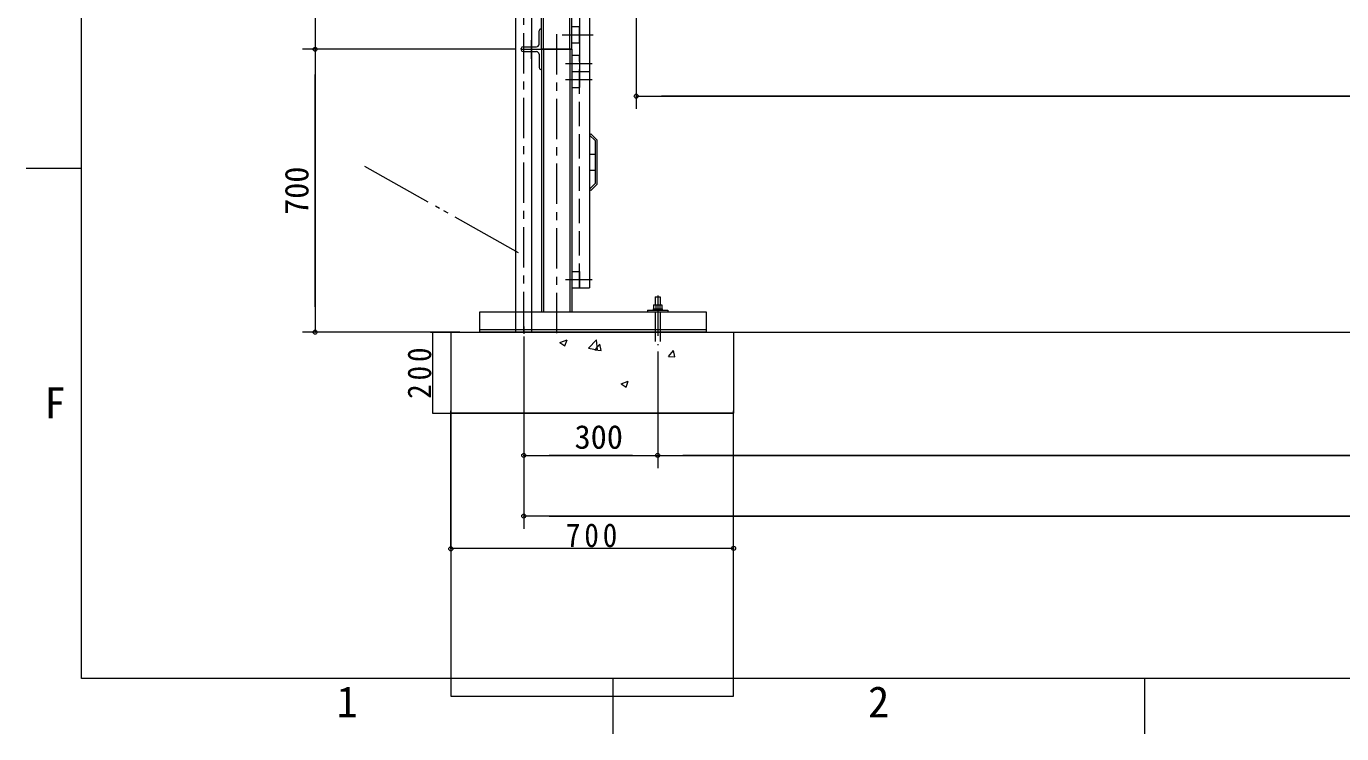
# Model space of a CAD drawing. Units: millimetres at full size. Extents: x -4246 to 7230, y -3649 to 4339.
# Drawn here: x -3700 to -445, y -3512 to -1762 of the extents above; entities that cross this region are included whole.
import ezdxf
from ezdxf.enums import TextEntityAlignment as Align

# ---------------------------------------------------------------- set-up
doc = ezdxf.new("R2010")
doc.units = ezdxf.units.MM
doc.header["$LTSCALE"] = 20
doc.header["$PDMODE"] = 32
doc.header["$PDSIZE"] = 10
for name, pattern in [('CHAIN1', [8, 5, -1, 1, -1]), ('DASHED3', [4, 3, -1]), ('DOUBLE_CHAIN2', [12.8, 9, -1, 0.6, -0.6, 0.6, -1])]:
    doc.linetypes.add(name, pattern=pattern)
for name, color, linetype, lineweight in [('0-0_0', 134, 'Continuous', 18), ('0-4_ｶﾞﾊﾞﾅｰ', 7, 'Continuous', 18), ('0-7_ﾗッｸ', 6, 'Continuous', 18), ('0-8_ﾚｰﾙ', 134, 'Continuous', 18), ('0-A_仮想線', 3, 'DOUBLE_CHAIN2', 18), ('0-D_外形線', 5, 'Continuous', 18), ('0-F_寸法線', 7, 'Continuous', 18), ('1-0_中心線', 1, 'CHAIN1', 18), ('1-1_破線', 6, 'DASHED3', 18), ('1-3_補助線', 5, 'Continuous', 18)]:
    doc.layers.add(name, color=color, linetype=linetype, lineweight=lineweight)
doc.styles.add('ＭＳ ゴシック', font='')
doc.styles.get('ＭＳ ゴシック').set_extended_font_data('MS Gothic')

msp = doc.modelspace()

# ---------------------------------------------------------------- linework, layer by layer
at = {"layer": '0-0_0'}
for p, q in [((-3563.32, -2114.31), (-3699.94, -2114.31)), ((-2248.35, -3375.76), (-2248.35, -3512.38)), ((-933.39, -3375.76), (-933.39, -3512.38))]:
    msp.add_line(p, q, dxfattribs=at)
at = {"layer": '0-0_0', "color": 7}
msp.add_lwpolyline([(6956.4, -3375.76), (-3563.32, -3375.76), (-3563.32, 4192.97)], dxfattribs=at)
at = {"layer": '0-4_ｶﾞﾊﾞﾅｰ'}
for p, q in [((-2469.05, -2530), (-2469.05, -3005.36)), ((2930.95, -2974.11), (-2469.05, -2974.11)), ((-2406.55, -2974.11), (2868.45, -2974.11))]:
    msp.add_line(p, q, dxfattribs=at)
msp.add_point((-2469.05, -2974.11), dxfattribs=at)
at = {"layer": '0-7_ﾗッｸ'}
for p, q in [((-2331.22, -366.02), (-2331.22, -1874.02)), ((-2306.22, -901.02), (-2306.22, -2409.02)), ((-2331.22, -1874.02), (-2306.22, -1874.02)), ((-2331.22, -2409.02), (-2306.22, -2409.02))]:
    msp.add_line(p, q, dxfattribs=at)
at = {"layer": '0-8_ﾚｰﾙ'}
for p, q in [((-2425.22, -1819.02), (-2425.22, -846.02)), ((-2420.22, -1819.02), (-2420.22, -846.02)), ((-2355.22, -1819.02), (-2355.22, -846.02)), ((-2350.22, -1819.02), (-2350.22, -846.02)), ((-2431.22, -1806.52), (-2431.22, -1773.52)), ((-2426.72, -1769.02), (-2425.22, -1769.02)), ((-2425.22, -1819.02), (-2425.22, -1769.02)), ((-2470.72, -1813.02), (-2437.72, -1813.02)), ((-2331.22, -1804.02), (-2350.22, -1804.02))]:
    msp.add_line(p, q, dxfattribs=at)
msp.add_lwpolyline([(-2331.22, -1804.02), (-2331.22, -1764.02), (-2350.22, -1764.02)], dxfattribs=at)
for centre, radius, start, end in [((-2426.72, -1773.52), 4.5, 90, 180), ((-2470.72, -1817.52), 4.5, 90, 180), ((-2470.72, -1817.52), 4.5, 90, 180), ((-2437.72, -1806.52), 6.5, 270, 0)]:
    msp.add_arc(centre, radius, start, end, dxfattribs=at)
at = {"layer": '0-A_仮想線'}
for p, q in [((-2481.98, -2322.49), (-2877.23, -2101.02)), ((-2143.72, -2431.99), (-2143.72, -2451.52)), ((-2143.72, -2431.99), (-2131.72, -2431.99)), ((-2131.72, -2431.99), (-2131.72, -2451.52)), ((-2162.72, -2464.52), (-2162.72, -2469.02)), ((-2162.72, -2464.52), (-2112.72, -2464.52)), ((-2148.72, -2461.52), (-2126.72, -2461.52)), ((-2148.72, -2461.52), (-2148.72, -2464.52)), ((-2147.72, -2451.52), (-2127.72, -2451.52)), ((-2147.72, -2451.52), (-2147.72, -2461.52)), ((-2143.72, -2469.02), (-2143.72, -2541.79)), ((-2142.02, -2451.52), (-2142.02, -2461.52)), ((-2139.58, -2461.52), (-2135.66, -2464.52)), ((-2132.81, -2451.52), (-2132.81, -2461.52)), ((-2131.72, -2469.02), (-2131.72, -2541.96)), ((-2127.72, -2451.52), (-2127.72, -2461.52)), ((-2126.72, -2461.52), (-2126.72, -2464.52)), ((-2112.72, -2464.52), (-2112.72, -2469.02))]:
    msp.add_line(p, q, dxfattribs=at)
at = {"layer": '0-D_外形線'}
for p, q in [((-2475.22, -1819.02), (-2475.22, -1817.52)), ((-2475.22, -1819.02), (-2475.22, -1817.52)), ((-2475.22, -1819.02), (-2425.22, -1819.02)), ((-2475.22, -1819.02), (-2475.22, -1820.52)), ((-2475.22, -1819.02), (-2475.22, -1820.52)), ((-2475.22, -1819.02), (-2425.22, -1819.02)), ((-2425.22, -1819.02), (-2425.22, -2469.02)), ((-2425.22, -1819.02), (-2350.22, -1819.02)), ((-2425.22, -1819.02), (-2425.22, -1869.02)), ((-2350.22, -1819.02), (-2425.22, -1819.02)), ((-2420.22, -1819.02), (-2420.22, -2469.02)), ((-2355.22, -1819.02), (-2355.22, -2469.02)), ((-2350.22, -1819.02), (-2350.22, -2469.02)), ((-2470.72, -1825.02), (-2437.72, -1825.02)), ((-2431.22, -1831.52), (-2431.22, -1864.52)), ((-2350.22, -1834.02), (-2331.22, -1834.02)), ((-2331.22, -1834.02), (-2331.22, -1874.02)), ((-2426.72, -1869.02), (-2425.22, -1869.02)), ((-2350.22, -1874.02), (-2331.22, -1874.02)), ((-2350.22, -1874.02), (-2331.22, -1874.02)), ((-2331.22, -1874.02), (-2331.22, -1914.02)), ((-2350.22, -1914.02), (-2331.22, -1914.02)), ((-2303.02, -2028.39), (-2306.2, -2031.57)), ((-2292.52, -2045.25), (-2306.2, -2031.57)), ((-2288.02, -2043.39), (-2303.02, -2028.39)), ((-2292.52, -2045.25), (-2292.52, -2151.52)), ((-2288.02, -2043.39), (-2288.02, -2153.39)), ((-2306.22, -2078.39), (-2292.52, -2078.39)), ((-2306.22, -2118.39), (-2292.52, -2118.39)), ((-2292.52, -2151.52), (-2306.2, -2165.21)), ((-2303.02, -2168.39), (-2306.2, -2165.21)), ((-2288.02, -2153.39), (-2303.02, -2168.39)), ((-2350.22, -2369.02), (-2331.22, -2369.02)), ((-2331.22, -2369.02), (-2331.22, -2409.02)), ((-2350.22, -2409.02), (-2331.22, -2409.02)), ((-2577.72, -2469.02), (-2017.72, -2469.02)), ((-2577.72, -2519.02), (-2577.72, -2469.02)), ((-2017.72, -2469.02), (-2017.72, -2519.02)), ((-2699.91, -2519.02), (3148.88, -2519.02)), ((-2649.85, -2519.02), (-2649.85, -2719.02)), ((-2017.72, -2513.02), (-2577.72, -2513.02)), ((-2017.72, -2519.02), (-2577.72, -2519.02)), ((-1949.85, -2519.02), (-1949.85, -2719.02)), ((-2649.85, -2719.02), (-1949.85, -2719.02))]:
    msp.add_line(p, q, dxfattribs=at)
for points in [[(-2489.05, -2519.02), (-2489.05, 1034.42), (-2489.05, 1381.28)], [(-2449.05, -2519.02), (-2449.05, 1034.42), (-2449.05, 1381.28)]]:
    msp.add_lwpolyline(points, dxfattribs=at)
for centre, radius, start, end in [((-2470.72, -1820.52), 4.5, 180, 270), ((-2470.72, -1820.52), 4.5, 180, 270), ((-2437.72, -1831.52), 6.5, 0, 90), ((-2426.72, -1864.52), 4.5, 180, 270), ((-2426.72, -1864.52), 4.5, 180, 270)]:
    msp.add_arc(centre, radius, start, end, dxfattribs=at)
at = {"layer": '0-F_寸法線'}
for p, q in [((-2985.33, -311.02), (-2985.33, -1819.02)), ((-2190.82, -1453.76), (-2190.82, -1966.45)), ((-2490.84, -1819.02), (-3016.58, -1819.02)), ((-2490.84, -1819.02), (-3016.58, -1819.02)), ((-2985.33, -1819.02), (-2985.33, -2519.02)), ((-2985.33, -2456.52), (-2985.33, -1881.52)), ((-2190.82, -1935.2), (2609.18, -1935.2)), ((2546.68, -1935.2), (-2128.32, -1935.2)), ((-2626.93, -2519.02), (-3016.58, -2519.02)), ((-2695.26, -2519.02), (-2695.26, -2719.02)), ((-2695.26, -2519.02), (-2649.85, -2519.02)), ((-2469.05, -2545.62), (-2469.05, -2855.24)), ((-2137.72, -2566.89), (-2137.72, -2855.24)), ((-2137.72, -2566.89), (-2137.72, -2855.24)), ((-2695.26, -2719.02), (-2649.85, -2719.02)), ((-2649.85, -3053.64), (-2649.85, -2713.27)), ((-1949.85, -3053.64), (-1949.85, -2713.27)), ((-2469.05, -2823.99), (-2137.72, -2823.99)), ((-2200.22, -2823.99), (-2406.55, -2823.99)), ((-2137.72, -2823.99), (2599.61, -2823.99)), ((2537.11, -2823.99), (-2075.22, -2823.99)), ((-2649.85, -3053.64), (-1949.85, -3053.64))]:
    msp.add_line(p, q, dxfattribs=at)
msp.add_lwpolyline([(-2649.91, -3419.56), (-1949.91, -3419.56), (-1949.91, -2719.56), (-2649.91, -2719.56)], close=True, dxfattribs=at)
for p in [(-2985.33, -1819.02), (-2190.82, -1935.2), (-2985.33, -2519.02), (-2469.05, -2823.99), (-2137.72, -2823.99), (-2649.56, -3055.09), (-1949.85, -3053.64)]:
    msp.add_point(p, dxfattribs=at)
at = {"layer": '1-0_中心線'}
for p, q in [((-2469.05, -2519.02), (-2469.05, 2124.72)), ((-2387.72, -1781.77), (-2387.72, -2537.25)), ((-2297.17, -1784.02), (-2373.72, -1784.02)), ((-2450.22, -1842.83), (-2450.22, -1796.78)), ((-2365.99, -1854.02), (-2299.89, -1854.02)), ((-2365.99, -1894.02), (-2299.89, -1894.02)), ((-2365.99, -2389.02), (-2299.89, -2389.02)), ((-2137.72, -2428.46), (-2137.72, -2551.26)), ((-2469.05, -2505.39), (-2469.05, -2523.35))]:
    msp.add_line(p, q, dxfattribs=at)
at = {"layer": '1-1_破線'}
msp.add_line((-2331.22, -2409.02), (-2331.22, -1834.02), dxfattribs=at)
at = {"layer": '1-3_補助線', "color": 134}
for p, q in [((-2469.05, -2519.02), (2930.95, -2519.02)), ((-2379.87, -2544.54), (-2362.09, -2537.71)), ((-2308.89, -2558.92), (-2289.1, -2538.3)), ((-2286.3, -2562.42), (-2289.1, -2538.3)), ((-2017.72, -2519.02), (2466.68, -2519.02)), ((-2308.89, -2558.92), (-2286.3, -2562.43)), ((-2292.88, -2563.06), (-2277.7, -2564.39)), ((-2292.87, -2563.06), (-2280.63, -2548.47)), ((-2277.7, -2564.4), (-2280.63, -2548.48)), ((-2110.69, -2579), (-2098.44, -2564.41)), ((-2095.51, -2580.34), (-2098.45, -2564.42)), ((-2110.69, -2579), (-2095.51, -2580.33)), ((-2228.26, -2646.8), (-2210.47, -2639.98)), ((-2228.26, -2646.8), (-2215.62, -2655.33)), ((-2215.62, -2655.32), (-2210.47, -2639.98))]:
    msp.add_line(p, q, dxfattribs=at)
msp.add_lwpolyline([(-2379.87, -2544.54), (-2367.24, -2553.06), (-2362.09, -2537.71)], dxfattribs=at)

# ---------------------------------------------------------------- texts
at = {"layer": '0-0_0', "style": 'ＭＳ ゴシック'}
for s, p in [('F', (-3654.93, -2755.53)), ('1', (-2932.07, -3495.01)), ('2', (-1617.1, -3495.01))]:
    msp.add_text(s, height=76.92, dxfattribs=at).set_placement(p, align=Align.BOTTOM_LEFT)
at = {"layer": '0-F_寸法線', "style": 'ＭＳ ゴシック'}
msp.add_text('700', height=58.65, rotation=90, dxfattribs=at).set_placement((-2984.21, -2229.02), align=Align.BOTTOM_LEFT)
msp.add_text('300', height=58.65, dxfattribs=at).set_placement((-2343.39, -2825.11), align=Align.BOTTOM_LEFT)
at = {"layer": '0-F_寸法線', "insert": (-2697.26, -2684.02), "char_height": 58.65, "attachment_point": 7, "rotation": 90, "style": 'ＭＳ ゴシック'}
msp.add_mtext('\\T1.27;\\W0.9;200', dxfattribs=at)
at = {"layer": '0-F_寸法線', "insert": (-2364.85, -3051.64), "char_height": 58.65, "attachment_point": 7, "style": 'ＭＳ ゴシック'}
msp.add_mtext('\\T1.27;\\W0.9;700', dxfattribs=at)

doc.saveas('drawing.dxf')
